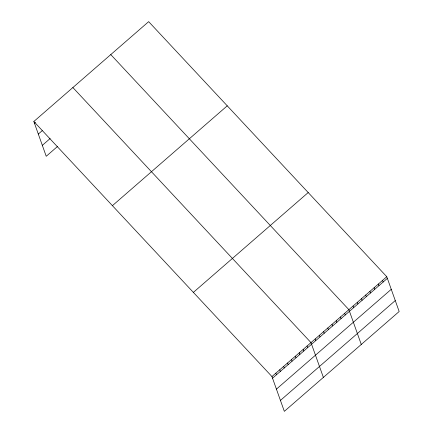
<?xml version="1.0" encoding="UTF-8"?>
<svg xmlns="http://www.w3.org/2000/svg" width="433" height="433" viewBox="0 0 433 433"><rect width="100%" height="100%" fill="white"/><g stroke="black" fill="none" stroke-linecap="round" stroke-linejoin="round"><path stroke-width="0.65" d="M33.834 121.489L148.665 21.65L386.777 276.719L399.166 311.511L284.335 411.35L271.946 376.558L33.834 121.489L46.223 156.281L57.448 146.522M34.413 123.129L35.392 122.279M38.31 134.068L42.218 130.674M42.326 145.342L50.136 138.549M112.412 205.664L227.244 105.825M193.367 292.389L308.204 192.544M271.946 376.558L386.777 276.719M272.53 378.193L387.362 278.354M276.427 389.137L391.259 289.298M280.438 400.411L395.269 300.567M110.772 54.596L348.884 309.665L361.274 344.457M72.874 87.547L310.991 342.611L323.375 377.403M382.566 280.378L383.151 282.018M378.361 284.043L378.94 285.677M374.15 287.701L374.729 289.336M369.939 291.36L370.518 293M365.728 295.025L366.307 296.659M361.517 298.683L362.096 300.318M357.306 302.342L357.891 303.982M353.095 306.007L353.68 307.641M344.673 313.33L345.258 314.964M340.462 316.988L341.047 318.623M336.252 320.647L336.836 322.287M332.041 324.312L332.625 325.946M327.83 327.97L328.414 329.605M323.619 331.629L324.203 333.269M319.408 335.294L319.992 336.928M315.202 338.952L315.781 340.587M307.084 346.01L307.668 347.645M303.181 349.404L303.766 351.039M299.279 352.798L299.858 354.432M295.371 356.191L295.955 357.826M291.469 359.585L292.053 361.225M287.566 362.978L288.145 364.618M283.658 366.378L284.243 368.012M279.756 369.771L280.335 371.406M275.848 373.165L276.433 374.799"/></g></svg>
